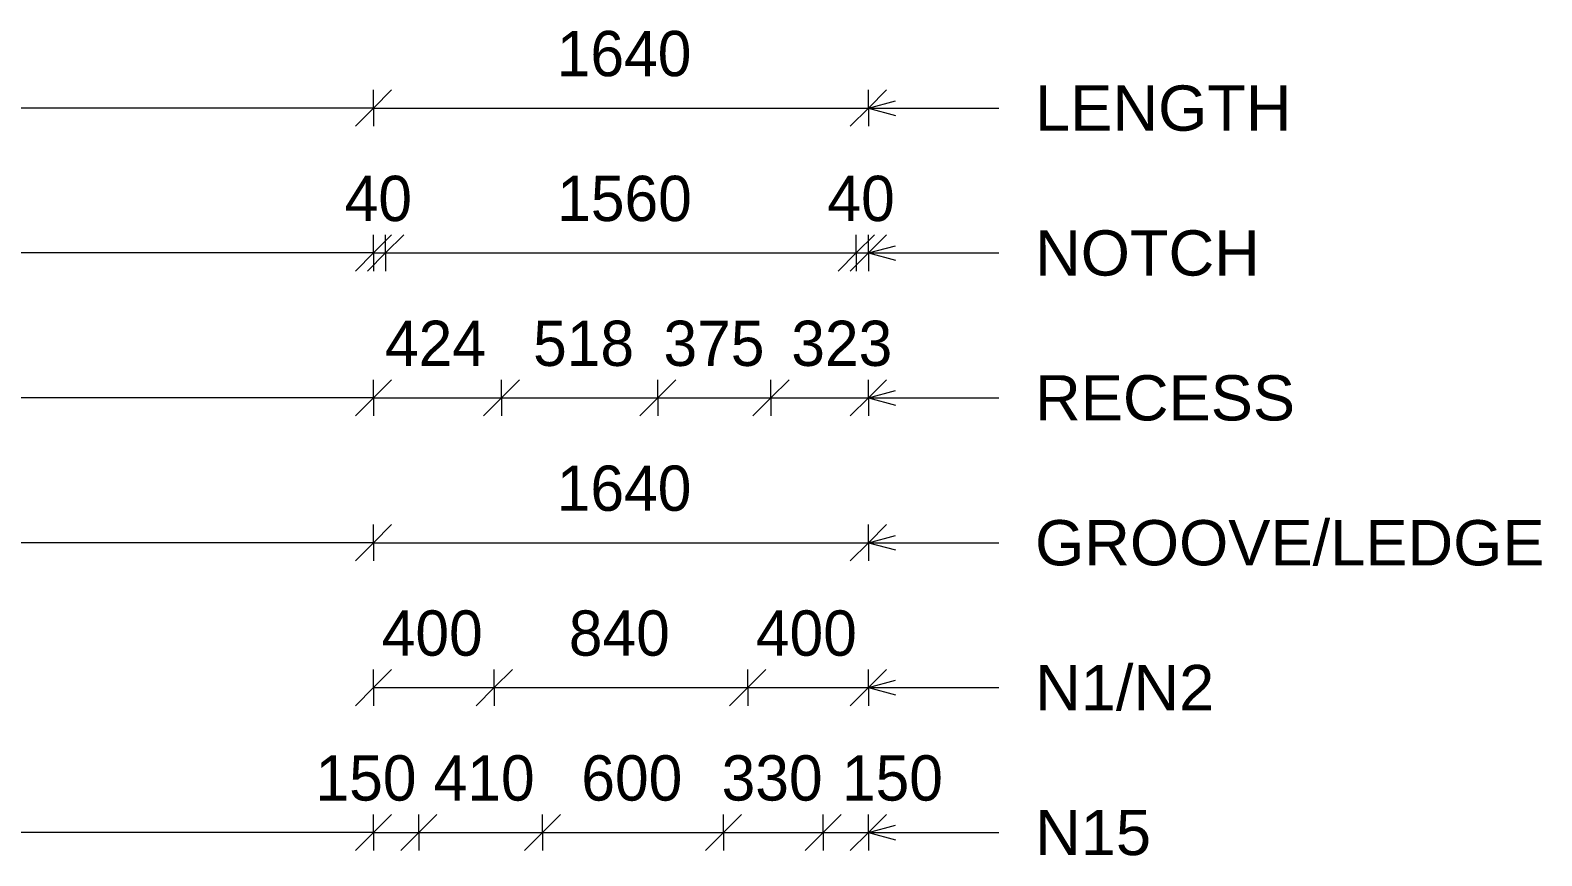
# Model space of a CAD drawing. Header units: millimetres. Extents: x -12091 to 4065, y -2596 to 12430.
# Drawn here: x -7843 to -2834, y 9695 to 12430 of the extents above; entities that cross this region are included whole.
import ezdxf

# ---------------------------------------------------------------- set-up
doc = ezdxf.new("R2010")
doc.units = ezdxf.units.MM
for name, color, linetype, lineweight in [('A-ANNO-DIMS', 211, 'Continuous', 9), ('A-ANNO-DIMS-60', 211, 'Continuous', 9), ('A-DETL-MBND', 5, 'Continuous', 18), ('G-ANNO-TEXT', 231, 'Continuous', 9)]:
    doc.layers.add(name, color=color, linetype=linetype, lineweight=lineweight)
doc.styles.add('Arial_1', font='arial.ttf', dxfattribs={"height": 150})
doc.styles.add('Nirmala UI Semilight', font='NirmalaS.ttf', dxfattribs={"height": 150})
doc.dimstyles.new('Arrow_Filled_-_2_5_NI_UI', dxfattribs={"dimscale": 304.8, "dimtxt": 157.104592, "dimasz": 0.393701, "dimexe": 0.19685, "dimexo": 0.0625, "dimgap": 0.19685, "dimtad": 1, "dimdec": 4, "dimzin": 0, "dimdsep": 46, "dimtxsty": 'Nirmala UI Semilight', "dimblk1": 'OBLIQUE', "dimblk2": 'OBLIQUE', "dimsah": 1, "dimcen": 0.09, "dimazin": 0, "dimtfac": 1, "dimtdec": 4, "dimtix": 1, "dimtmove": 2, "dimatfit": 3, "dimfxl": 0.19685, "dimfxlon": 1, "dimtvp": 1, "dimtolj": 1, "dimtzin": 0, "dimarcsym": 2})
doc.dimstyles.new('Arrow_Filled_-_2_5_NI_UI_1', dxfattribs={"dimscale": 304.8, "dimtxt": 157.104592, "dimasz": 0.393701, "dimexe": 0.19685, "dimexo": 0.0625, "dimgap": 0.19685, "dimtad": 1, "dimdec": 4, "dimzin": 0, "dimdsep": 46, "dimtxsty": 'Nirmala UI Semilight', "dimblk1": 'OBLIQUE', "dimblk2": 'OBLIQUE', "dimsah": 1, "dimcen": 0.09, "dimazin": 0, "dimtfac": 1, "dimtdec": 4, "dimtix": 1, "dimtmove": 0, "dimatfit": 3, "dimfxl": 0.19685, "dimfxlon": 1, "dimtvp": 1, "dimtolj": 1, "dimtzin": 0, "dimarcsym": 2})

# ---------------------------------------------------------------- blocks, each defined once
blk = doc.blocks.new('DIMBLOCK12-Elevation Front')
at = {"layer": 'A-ANNO-DIMS-60'}
for p, q in [((-6705.4, 9772.1), (-6645.4, 9832.1)), ((-6705.4, 9772.1), (-6705.4, 9832.1)), ((-6555.4, 9772.1), (-6495.4, 9832.1)), ((-6555.4, 9772.1), (-6555.4, 9832.1)), ((-6705.4, 9772.1), (-6765.4, 9712.1)), ((-6705.4, 9772.1), (-6555.4, 9772.1)), ((-6705.4, 9772.1), (-6705.4, 9712.1)), ((-6555.4, 9772.1), (-6615.4, 9712.1)), ((-6555.4, 9772.1), (-6555.4, 9712.1))]:
    blk.add_line(p, q, dxfattribs=at)
at = {"layer": 'A-ANNO-DIMS-60', "color": 0, "insert": (-6897.7, 10027.8), "char_height": 150, "width": 370.196, "attachment_point": 1, "line_spacing_factor": 1.142579, "style": 'Nirmala UI Semilight'}
blk.add_mtext('150', dxfattribs=at)
blk = doc.blocks.new('_Oblique')
at = {"color": 0, "linetype": 'ByBlock', "lineweight": -2}
blk.add_line((-0.5, -0.5), (0.5, 0.5), dxfattribs=at)
blk = doc.blocks.new('DIMBLOCK13-Elevation Front')
at = {"layer": 'A-ANNO-DIMS-60'}
for p, q in [((-6555.4, 9772.1), (-6495.4, 9832.1)), ((-6555.4, 9772.1), (-6555.4, 9832.1)), ((-6145.4, 9772.1), (-6085.4, 9832.1)), ((-6145.4, 9772.1), (-6145.4, 9832.1)), ((-6555.4, 9772.1), (-6615.4, 9712.1)), ((-6555.4, 9772.1), (-6145.4, 9772.1)), ((-6555.4, 9772.1), (-6555.4, 9712.1)), ((-6145.4, 9772.1), (-6205.4, 9712.1)), ((-6145.4, 9772.1), (-6145.4, 9712.1))]:
    blk.add_line(p, q, dxfattribs=at)
at = {"layer": 'A-ANNO-DIMS-60', "color": 0, "insert": (-6506.1, 10027.8), "char_height": 150, "width": 373.623, "attachment_point": 1, "line_spacing_factor": 1.142579, "style": 'Nirmala UI Semilight'}
blk.add_mtext('410', dxfattribs=at)
blk = doc.blocks.new('DIMBLOCK14-Elevation Front')
at = {"layer": 'A-ANNO-DIMS-60'}
for p, q in [((-6145.4, 9772.1), (-6085.4, 9832.1)), ((-6145.4, 9772.1), (-6145.4, 9832.1)), ((-5545.4, 9772.1), (-5485.4, 9832.1)), ((-5545.4, 9772.1), (-5545.4, 9832.1)), ((-6145.4, 9772.1), (-6205.4, 9712.1)), ((-6145.4, 9772.1), (-5545.4, 9772.1)), ((-6145.4, 9772.1), (-6145.4, 9712.1)), ((-5545.4, 9772.1), (-5605.4, 9712.1)), ((-5545.4, 9772.1), (-5545.4, 9712.1))]:
    blk.add_line(p, q, dxfattribs=at)
at = {"layer": 'A-ANNO-DIMS-60', "color": 0, "insert": (-6016.8, 10027.8), "char_height": 150, "width": 411.328, "attachment_point": 1, "line_spacing_factor": 1.142579, "style": 'Nirmala UI Semilight'}
blk.add_mtext('600', dxfattribs=at)
blk = doc.blocks.new('DIMBLOCK15-Elevation Front')
at = {"layer": 'A-ANNO-DIMS-60'}
for p, q in [((-5545.4, 9772.1), (-5485.4, 9832.1)), ((-5545.4, 9772.1), (-5545.4, 9832.1)), ((-5215.4, 9772.1), (-5155.4, 9832.1)), ((-5215.4, 9772.1), (-5215.4, 9832.1)), ((-5545.4, 9772.1), (-5605.4, 9712.1)), ((-5545.4, 9772.1), (-5215.4, 9772.1)), ((-5545.4, 9772.1), (-5545.4, 9712.1)), ((-5215.4, 9772.1), (-5275.4, 9712.1)), ((-5215.4, 9772.1), (-5215.4, 9712.1))]:
    blk.add_line(p, q, dxfattribs=at)
at = {"layer": 'A-ANNO-DIMS-60', "color": 0, "insert": (-5551.8, 10027.8), "char_height": 150, "width": 411.328, "attachment_point": 1, "line_spacing_factor": 1.142579, "style": 'Nirmala UI Semilight'}
blk.add_mtext('330', dxfattribs=at)
blk = doc.blocks.new('DIMBLOCK16-Elevation Front')
at = {"layer": 'A-ANNO-DIMS-60'}
for p, q in [((-5215.4, 9772.1), (-5155.4, 9832.1)), ((-5215.4, 9772.1), (-5215.4, 9832.1)), ((-5065.4, 9772.1), (-5005.4, 9832.1)), ((-5065.4, 9772.1), (-5065.4, 9832.1)), ((-5215.4, 9772.1), (-5275.4, 9712.1)), ((-5215.4, 9772.1), (-5065.4, 9772.1)), ((-5215.4, 9772.1), (-5215.4, 9712.1)), ((-5065.4, 9772.1), (-5125.4, 9712.1)), ((-5065.4, 9772.1), (-5065.4, 9712.1))]:
    blk.add_line(p, q, dxfattribs=at)
at = {"layer": 'A-ANNO-DIMS-60', "color": 0, "insert": (-5153.1, 10027.8), "char_height": 150, "width": 370.196, "attachment_point": 1, "line_spacing_factor": 1.142579, "style": 'Nirmala UI Semilight'}
blk.add_mtext('150', dxfattribs=at)
blk = doc.blocks.new('DIMBLOCK17-Elevation Front')
at = {"layer": 'A-ANNO-DIMS-60'}
for p, q in [((-6705.4, 10252.1), (-6645.4, 10312.1)), ((-6705.4, 10252.1), (-6705.4, 10312.1)), ((-6305.4, 10252.1), (-6245.4, 10312.1)), ((-6305.4, 10252.1), (-6305.4, 10312.1)), ((-6705.4, 10252.1), (-6765.4, 10192.1)), ((-6705.4, 10252.1), (-6305.4, 10252.1)), ((-6705.4, 10252.1), (-6705.4, 10192.1)), ((-6305.4, 10252.1), (-6365.4, 10192.1)), ((-6305.4, 10252.1), (-6305.4, 10192.1))]:
    blk.add_line(p, q, dxfattribs=at)
at = {"layer": 'A-ANNO-DIMS-60', "color": 0, "insert": (-6678.2, 10507.8), "char_height": 150, "width": 414.756, "attachment_point": 1, "line_spacing_factor": 1.142579, "style": 'Nirmala UI Semilight'}
blk.add_mtext('400', dxfattribs=at)
blk = doc.blocks.new('DIMBLOCK18-Elevation Front')
at = {"layer": 'A-ANNO-DIMS-60'}
for p, q in [((-6305.4, 10252.1), (-6245.4, 10312.1)), ((-6305.4, 10252.1), (-6305.4, 10312.1)), ((-5465.4, 10252.1), (-5405.4, 10312.1)), ((-5465.4, 10252.1), (-5465.4, 10312.1)), ((-6305.4, 10252.1), (-6365.4, 10192.1)), ((-6305.4, 10252.1), (-5465.4, 10252.1)), ((-6305.4, 10252.1), (-6305.4, 10192.1)), ((-5465.4, 10252.1), (-5525.4, 10192.1)), ((-5465.4, 10252.1), (-5465.4, 10192.1))]:
    blk.add_line(p, q, dxfattribs=at)
at = {"layer": 'A-ANNO-DIMS-60', "color": 0, "insert": (-6058.2, 10507.8), "char_height": 150, "width": 414.756, "attachment_point": 1, "line_spacing_factor": 1.142579, "style": 'Nirmala UI Semilight'}
blk.add_mtext('840', dxfattribs=at)
blk = doc.blocks.new('DIMBLOCK19-Elevation Front')
at = {"layer": 'A-ANNO-DIMS-60'}
for p, q in [((-5465.4, 10252.1), (-5405.4, 10312.1)), ((-5465.4, 10252.1), (-5465.4, 10312.1)), ((-5065.4, 10252.1), (-5005.4, 10312.1)), ((-5065.4, 10252.1), (-5065.4, 10312.1)), ((-5465.4, 10252.1), (-5525.4, 10192.1)), ((-5465.4, 10252.1), (-5065.4, 10252.1)), ((-5465.4, 10252.1), (-5465.4, 10192.1)), ((-5065.4, 10252.1), (-5125.4, 10192.1)), ((-5065.4, 10252.1), (-5065.4, 10192.1))]:
    blk.add_line(p, q, dxfattribs=at)
at = {"layer": 'A-ANNO-DIMS-60', "color": 0, "insert": (-5438.2, 10507.8), "char_height": 150, "width": 414.756, "attachment_point": 1, "line_spacing_factor": 1.142579, "style": 'Nirmala UI Semilight'}
blk.add_mtext('400', dxfattribs=at)
blk = doc.blocks.new('DIMBLOCK20-Elevation Front')
at = {"layer": 'A-ANNO-DIMS-60'}
for p, q in [((-6705.4, 10732.1), (-6645.4, 10792.1)), ((-6705.4, 10732.1), (-6705.4, 10792.1)), ((-5065.4, 10732.1), (-5005.4, 10792.1)), ((-5065.4, 10732.1), (-5065.4, 10792.1)), ((-6705.4, 10732.1), (-6765.4, 10672.1)), ((-6705.4, 10732.1), (-5065.4, 10732.1)), ((-6705.4, 10732.1), (-6705.4, 10672.1)), ((-5065.4, 10732.1), (-5125.4, 10672.1)), ((-5065.4, 10732.1), (-5065.4, 10672.1))]:
    blk.add_line(p, q, dxfattribs=at)
at = {"layer": 'A-ANNO-DIMS-60', "color": 0, "insert": (-6098.2, 10987.8), "char_height": 150, "width": 510.733, "attachment_point": 1, "line_spacing_factor": 1.142579, "style": 'Nirmala UI Semilight'}
blk.add_mtext('1640', dxfattribs=at)
blk = doc.blocks.new('DIMBLOCK21-Elevation Front')
at = {"layer": 'A-ANNO-DIMS-60'}
for p, q in [((-6705.4, 11692.1), (-6645.4, 11752.1)), ((-6705.4, 11692.1), (-6705.4, 11752.1)), ((-6665.4, 11692.1), (-6605.4, 11752.1)), ((-6665.4, 11692.1), (-6665.4, 11752.1)), ((-6705.4, 11692.1), (-6765.4, 11632.1)), ((-6665.4, 11692.1), (-6725.4, 11632.1)), ((-6705.4, 11692.1), (-6665.4, 11692.1)), ((-6705.4, 11692.1), (-6705.4, 11632.1)), ((-6665.4, 11692.1), (-6665.4, 11632.1))]:
    blk.add_line(p, q, dxfattribs=at)
at = {"layer": 'A-ANNO-DIMS-60', "color": 0, "insert": (-6801.1, 11947.8), "char_height": 150, "width": 277.647, "attachment_point": 1, "line_spacing_factor": 1.142579, "style": 'Nirmala UI Semilight'}
blk.add_mtext('40', dxfattribs=at)
blk = doc.blocks.new('DIMBLOCK22-Elevation Front')
at = {"layer": 'A-ANNO-DIMS-60'}
for p, q in [((-6665.4, 11692.1), (-6605.4, 11752.1)), ((-6665.4, 11692.1), (-6665.4, 11752.1)), ((-5105.4, 11692.1), (-5045.4, 11752.1)), ((-5105.4, 11692.1), (-5105.4, 11752.1)), ((-6665.4, 11692.1), (-6725.4, 11632.1)), ((-6665.4, 11692.1), (-5105.4, 11692.1)), ((-6665.4, 11692.1), (-6665.4, 11632.1)), ((-5105.4, 11692.1), (-5165.4, 11632.1)), ((-5105.4, 11692.1), (-5105.4, 11632.1))]:
    blk.add_line(p, q, dxfattribs=at)
at = {"layer": 'A-ANNO-DIMS-60', "color": 0, "insert": (-6096.8, 11947.8), "char_height": 150, "width": 507.305, "attachment_point": 1, "line_spacing_factor": 1.142579, "style": 'Nirmala UI Semilight'}
blk.add_mtext('1560', dxfattribs=at)
blk = doc.blocks.new('DIMBLOCK23-Elevation Front')
at = {"layer": 'A-ANNO-DIMS-60'}
for p, q in [((-5105.4, 11692.1), (-5045.4, 11752.1)), ((-5105.4, 11692.1), (-5105.4, 11752.1)), ((-5065.4, 11692.1), (-5005.4, 11752.1)), ((-5065.4, 11692.1), (-5065.4, 11752.1)), ((-5105.4, 11692.1), (-5165.4, 11632.1)), ((-5065.4, 11692.1), (-5125.4, 11632.1)), ((-5105.4, 11692.1), (-5065.4, 11692.1)), ((-5105.4, 11692.1), (-5105.4, 11632.1)), ((-5065.4, 11692.1), (-5065.4, 11632.1))]:
    blk.add_line(p, q, dxfattribs=at)
at = {"layer": 'A-ANNO-DIMS-60', "color": 0, "insert": (-5201.1, 11947.8), "char_height": 150, "width": 277.647, "attachment_point": 1, "line_spacing_factor": 1.142579, "style": 'Nirmala UI Semilight'}
blk.add_mtext('40', dxfattribs=at)
blk = doc.blocks.new('DIMBLOCK24-Elevation Front')
at = {"layer": 'A-ANNO-DIMS-60'}
for p, q in [((-6705.4, 11212.1), (-6645.4, 11272.1)), ((-6705.4, 11212.1), (-6705.4, 11272.1)), ((-6281.2, 11212.1), (-6221.2, 11272.1)), ((-6281.2, 11212.1), (-6281.2, 11272.1)), ((-6705.4, 11212.1), (-6765.4, 11152.1)), ((-6705.4, 11212.1), (-6281.2, 11212.1)), ((-6705.4, 11212.1), (-6705.4, 11152.1)), ((-6281.2, 11212.1), (-6341.2, 11152.1)), ((-6281.2, 11212.1), (-6281.2, 11152.1))]:
    blk.add_line(p, q, dxfattribs=at)
at = {"layer": 'A-ANNO-DIMS-60', "color": 0, "insert": (-6667.5, 11467.8), "char_height": 150, "width": 418.184, "attachment_point": 1, "line_spacing_factor": 1.142579, "style": 'Nirmala UI Semilight'}
blk.add_mtext('424', dxfattribs=at)
blk = doc.blocks.new('DIMBLOCK25-Elevation Front')
at = {"layer": 'A-ANNO-DIMS-60'}
for p, q in [((-6281.2, 11212.1), (-6221.2, 11272.1)), ((-6281.2, 11212.1), (-6281.2, 11272.1)), ((-5763.4, 11212.1), (-5703.4, 11272.1)), ((-5763.4, 11212.1), (-5763.4, 11272.1)), ((-6281.2, 11212.1), (-6341.2, 11152.1)), ((-6281.2, 11212.1), (-5763.4, 11212.1)), ((-6281.2, 11212.1), (-6281.2, 11152.1)), ((-5763.4, 11212.1), (-5823.4, 11152.1)), ((-5763.4, 11212.1), (-5763.4, 11152.1))]:
    blk.add_line(p, q, dxfattribs=at)
at = {"layer": 'A-ANNO-DIMS-60', "color": 0, "insert": (-6176.6, 11467.8), "char_height": 150, "width": 370.196, "attachment_point": 1, "line_spacing_factor": 1.142579, "style": 'Nirmala UI Semilight'}
blk.add_mtext('518', dxfattribs=at)
blk = doc.blocks.new('DIMBLOCK26-Elevation Front')
at = {"layer": 'A-ANNO-DIMS-60'}
for p, q in [((-5763.4, 11212.1), (-5703.4, 11272.1)), ((-5763.4, 11212.1), (-5763.4, 11272.1)), ((-5388.4, 11212.1), (-5328.4, 11272.1)), ((-5388.4, 11212.1), (-5388.4, 11272.1)), ((-5763.4, 11212.1), (-5823.4, 11152.1)), ((-5763.4, 11212.1), (-5388.4, 11212.1)), ((-5763.4, 11212.1), (-5763.4, 11152.1)), ((-5388.4, 11212.1), (-5448.4, 11152.1)), ((-5388.4, 11212.1), (-5388.4, 11152.1))]:
    blk.add_line(p, q, dxfattribs=at)
at = {"layer": 'A-ANNO-DIMS-60', "color": 0, "insert": (-5744.5, 11467.8), "char_height": 150, "width": 404.473, "attachment_point": 1, "line_spacing_factor": 1.142579, "style": 'Nirmala UI Semilight'}
blk.add_mtext('375', dxfattribs=at)
blk = doc.blocks.new('DIMBLOCK27-Elevation Front')
at = {"layer": 'A-ANNO-DIMS-60'}
for p, q in [((-5388.4, 11212.1), (-5328.4, 11272.1)), ((-5388.4, 11212.1), (-5388.4, 11272.1)), ((-5065.4, 11212.1), (-5005.4, 11272.1)), ((-5065.4, 11212.1), (-5065.4, 11272.1)), ((-5388.4, 11212.1), (-5448.4, 11152.1)), ((-5388.4, 11212.1), (-5065.4, 11212.1)), ((-5388.4, 11212.1), (-5388.4, 11152.1)), ((-5065.4, 11212.1), (-5125.4, 11152.1)), ((-5065.4, 11212.1), (-5065.4, 11152.1))]:
    blk.add_line(p, q, dxfattribs=at)
at = {"layer": 'A-ANNO-DIMS-60', "color": 0, "insert": (-5320.9, 11467.8), "char_height": 150, "width": 411.328, "attachment_point": 1, "line_spacing_factor": 1.142579, "style": 'Nirmala UI Semilight'}
blk.add_mtext('323', dxfattribs=at)
blk = doc.blocks.new('DIMBLOCK28-Elevation Front')
at = {"layer": 'A-ANNO-DIMS-60'}
for p, q in [((-6705.4, 12172.1), (-6645.4, 12232.1)), ((-6705.4, 12172.1), (-6705.4, 12232.1)), ((-5065.4, 12172.1), (-5005.4, 12232.1)), ((-5065.4, 12172.1), (-5065.4, 12232.1)), ((-6705.4, 12172.1), (-6765.4, 12112.1)), ((-6705.4, 12172.1), (-5065.4, 12172.1)), ((-6705.4, 12172.1), (-6705.4, 12112.1)), ((-5065.4, 12172.1), (-5125.4, 12112.1)), ((-5065.4, 12172.1), (-5065.4, 12112.1))]:
    blk.add_line(p, q, dxfattribs=at)
at = {"layer": 'A-ANNO-DIMS-60', "color": 0, "insert": (-6098.2, 12427.8), "char_height": 150, "width": 510.733, "attachment_point": 1, "line_spacing_factor": 1.142579, "style": 'Nirmala UI Semilight'}
blk.add_mtext('1640', dxfattribs=at)

msp = doc.modelspace()

# ---------------------------------------------------------------- linework, layer by layer
at = {"layer": 'A-DETL-MBND'}
for p, q in [((-6705.4305, 12172.09008), (-11832.85834, 12172.09008)), ((-6705.4305, 11692.09008), (-11832.85834, 11692.09008)), ((-6705.4305, 11212.09008), (-11352.85834, 11212.09008)), ((-6705.4305, 10732.09008), (-10872.85834, 10732.09008)), ((-6705.4305, 9772.09008), (-9432.85834, 9772.09008))]:
    msp.add_line(p, q, dxfattribs=at)
at = {"layer": 'G-ANNO-TEXT', "color": 7}
for p, q in [((-5065.55796, 12172.1115), (-4975.55796, 12196.22693)), ((-5065.55796, 12172.1115), (-4975.55796, 12147.99607)), ((-5065.55796, 12172.1115), (-4632.9311, 12172.1115)), ((-5065.55796, 11692.1115), (-4975.55796, 11716.22693)), ((-5065.55796, 11692.1115), (-4975.55796, 11667.99607)), ((-5065.55796, 11692.1115), (-4632.9311, 11692.1115)), ((-5065.55796, 11212.1115), (-4975.55796, 11236.22693)), ((-5065.55796, 11212.1115), (-4975.55796, 11187.99607)), ((-5065.55796, 11212.1115), (-4632.9311, 11212.1115)), ((-5065.55796, 10732.13154), (-4975.55796, 10756.24697)), ((-5065.55796, 10732.13154), (-4975.55796, 10708.01611)), ((-5065.55796, 10732.13154), (-4632.9311, 10732.13154)), ((-5065.55796, 10252.13154), (-4975.55796, 10276.24697)), ((-5065.55796, 10252.13154), (-4975.55796, 10228.01611)), ((-5065.55796, 10252.13154), (-4632.9311, 10252.13154)), ((-5065.55796, 9772.13154), (-4975.55796, 9796.24697)), ((-5065.55796, 9772.13154), (-4975.55796, 9748.01611)), ((-5065.55796, 9772.13154), (-4632.9311, 9772.13154))]:
    msp.add_line(p, q, dxfattribs=at)

# ---------------------------------------------------------------- texts
at = {"layer": 'G-ANNO-TEXT', "color": 7, "char_height": 150, "attachment_point": 1, "style": 'Arial_1'}
for s, insert, width in [('LENGTH', (-4512.9311, 12247.1115), 1029.36675), ('NOTCH', (-4512.9311, 11767.1115), 904.3035), ('RECESS', (-4512.9311, 11287.1115), 1038.987), ('GROOVE/LEDGE', (-4512.9311, 10807.13154), 2039.493), ('N1/N2', (-4512.9311, 10327.13154), 716.708625), ('N15', (-4512.9311, 9847.13154), 461.772)]:
    msp.add_mtext(s, dxfattribs=dict(at, insert=insert, width=width))

# ---------------------------------------------------------------- dimensions: what is measured, and where the dimension line sits
at = {"layer": 'A-ANNO-DIMS'}
for base, p1, p2, override, picture, middle in [((-5065.4305, 12172.09008), (-6705.4305, 12112.09008), (-5065.4305, 12112.09008), {"dimpost": '<>', "dimfxl": 1640}, 'DIMBLOCK28-Elevation Front', (-5885.4305, 12310.07125)), ((-6665.4305, 11692.09008), (-6705.4305, 11632.09008), (-6665.4305, 11632.09008), {"dimpost": '<>', "dimfxl": 40}, 'DIMBLOCK21-Elevation Front', (-6685.4305, 11829.60054)), ((-5105.4305, 11692.09008), (-6665.4305, 11632.09008), (-5105.4305, 11632.09008), {"dimpost": '<>', "dimfxl": 1560}, 'DIMBLOCK22-Elevation Front', (-5885.4305, 11830.07125)), ((-5065.4305, 11692.09008), (-5105.4305, 11632.09008), (-5065.4305, 11632.09008), {"dimpost": '<>', "dimfxl": 40}, 'DIMBLOCK23-Elevation Front', (-5085.4305, 11829.60054)), ((-6281.17783, 11212.09008), (-6705.4305, 11152.09008), (-6281.17783, 11152.09008), {"dimpost": '<>', "dimfxl": 424.252676}, 'DIMBLOCK24-Elevation Front', (-6493.30416, 11348.34531)), ((-5763.43952, 11212.09008), (-6281.17783, 11152.09008), (-5763.43952, 11152.09008), {"dimpost": '<>', "dimfxl": 517.738308}, 'DIMBLOCK25-Elevation Front', (-6022.30867, 11350.01895)), ((-5388.43952, 11212.09008), (-5763.43952, 11152.09008), (-5388.43952, 11152.09008), {"dimpost": '<>', "dimfxl": 375}, 'DIMBLOCK26-Elevation Front', (-5575.93952, 11349.65284)), ((-5065.4305, 10732.09008), (-6705.4305, 10672.09008), (-5065.4305, 10672.09008), {"dimpost": '<>', "dimfxl": 1640}, 'DIMBLOCK20-Elevation Front', (-5885.4305, 10870.07125)), ((-6305.4305, 10252.09008), (-6705.4305, 10192.09008), (-6305.4305, 10192.09008), {"dimpost": '<>', "dimfxl": 400}, 'DIMBLOCK17-Elevation Front', (-6505.4305, 10389.60054)), ((-5465.4305, 10252.09008), (-6305.4305, 10192.09008), (-5465.4305, 10192.09008), {"dimpost": '<>', "dimfxl": 840}, 'DIMBLOCK18-Elevation Front', (-5885.4305, 10389.60054)), ((-5065.4305, 10252.09008), (-5465.4305, 10192.09008), (-5065.4305, 10192.09008), {"dimpost": '<>', "dimfxl": 400}, 'DIMBLOCK19-Elevation Front', (-5265.4305, 10389.60054)), ((-6145.4305, 9772.09008), (-6555.4305, 9712.09008), (-6145.4305, 9712.09008), {"dimpost": '<>', "dimfxl": 410}, 'DIMBLOCK13-Elevation Front', (-6350.4305, 9910.01895)), ((-5545.4305, 9772.09008), (-6145.4305, 9712.09008), (-5545.4305, 9712.09008), {"dimpost": '<>', "dimfxl": 600}, 'DIMBLOCK14-Elevation Front', (-5845.4305, 9909.65284)), ((-5215.4305, 9772.09008), (-5545.4305, 9712.09008), (-5215.4305, 9712.09008), {"dimpost": '<>', "dimfxl": 330}, 'DIMBLOCK15-Elevation Front', (-5380.4305, 9909.65284))]:
    dim = msp.add_linear_dim(base=base, p1=p1, p2=p2, dimstyle='Arrow_Filled_-_2_5_NI_UI_1', override=override, dxfattribs=at)
    dim.commit()
    dim.dimension.update_dxf_attribs({"geometry": picture, "text_midpoint": middle})
for base, p1, p2, override, picture, middle in [((-5065.4305, 11212.09008), (-5388.43952, 11152.09008), (-5065.4305, 11152.09008), {"dimpost": '<>', "dimfxl": 323.009015}, 'DIMBLOCK27-Elevation Front', (-5115.26671, 11367.79323)), ((-6555.4305, 9772.09008), (-6705.4305, 9712.09008), (-6555.4305, 9712.09008), {"dimpost": '<>', "dimfxl": 150}, 'DIMBLOCK12-Elevation Front', (-6712.61681, 9927.79323)), ((-5065.4305, 9772.09008), (-5215.4305, 9712.09008), (-5065.4305, 9712.09008), {"dimpost": '<>', "dimfxl": 150}, 'DIMBLOCK16-Elevation Front', (-4968.04762, 9927.79323))]:
    dim = msp.add_linear_dim(base=base, p1=p1, p2=p2, dimstyle='Arrow_Filled_-_2_5_NI_UI', override=override, dxfattribs=at)
    dim.commit()
    dim.dimension.update_dxf_attribs({"geometry": picture, "text_midpoint": middle, "dimtype": 160})

doc.saveas('drawing.dxf')
